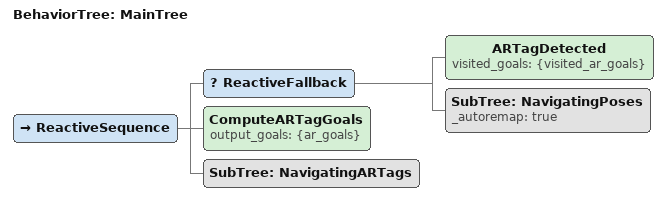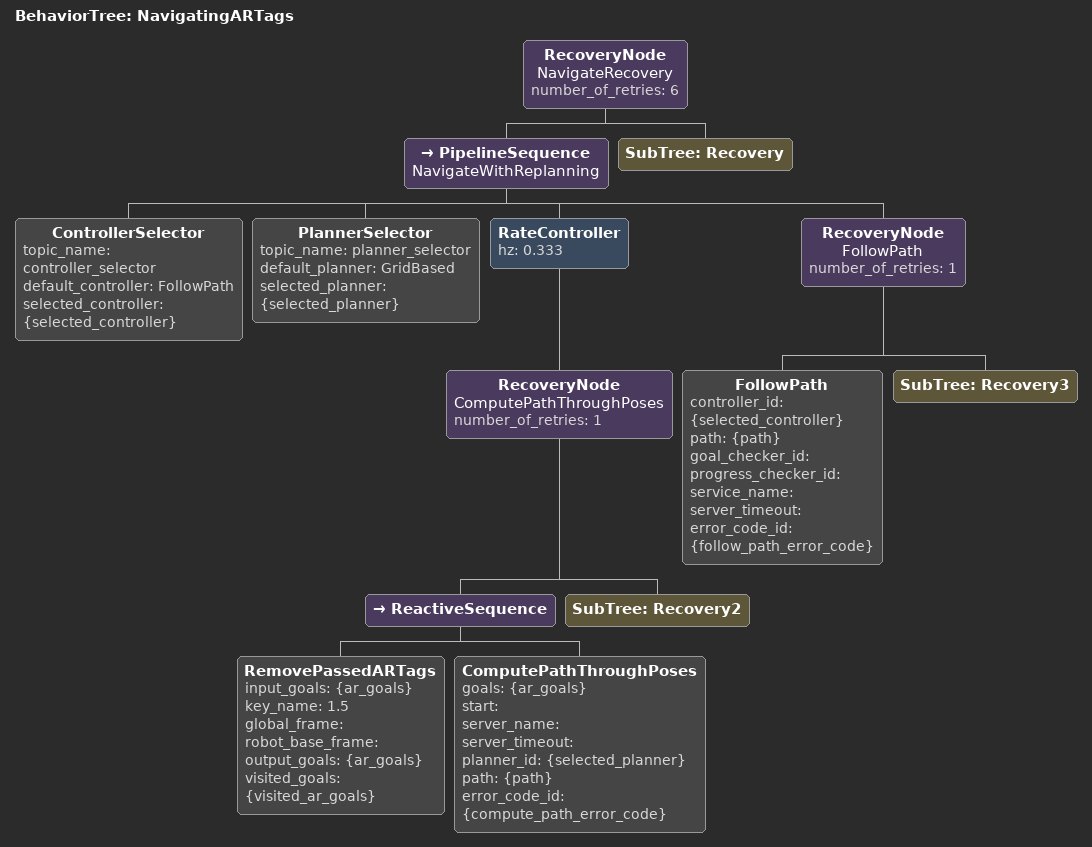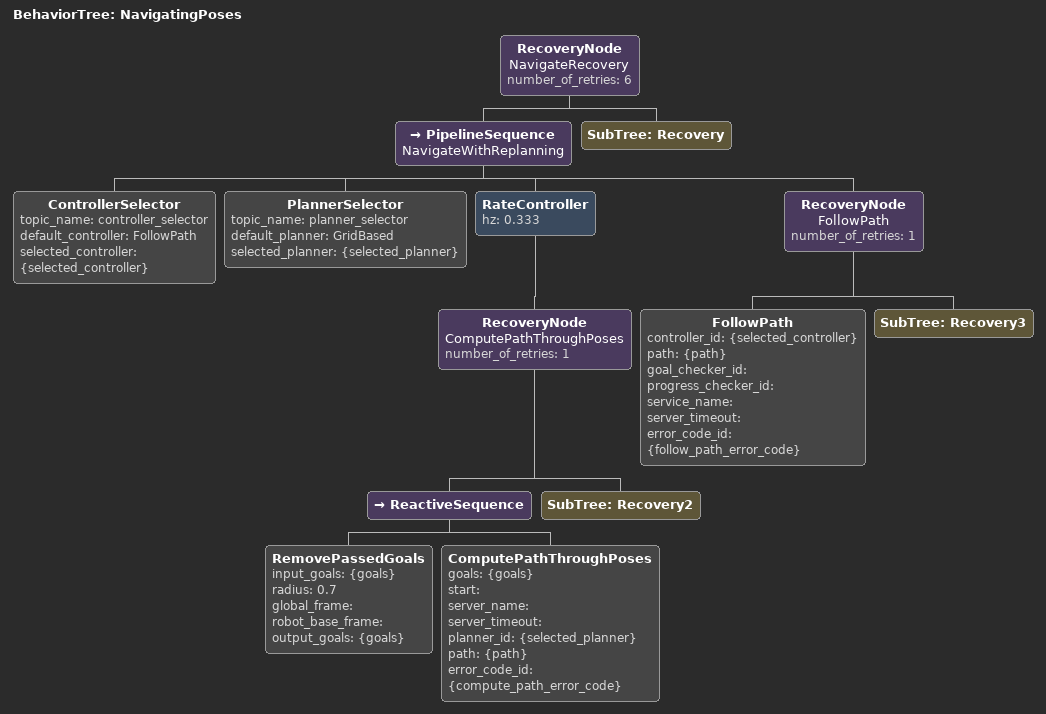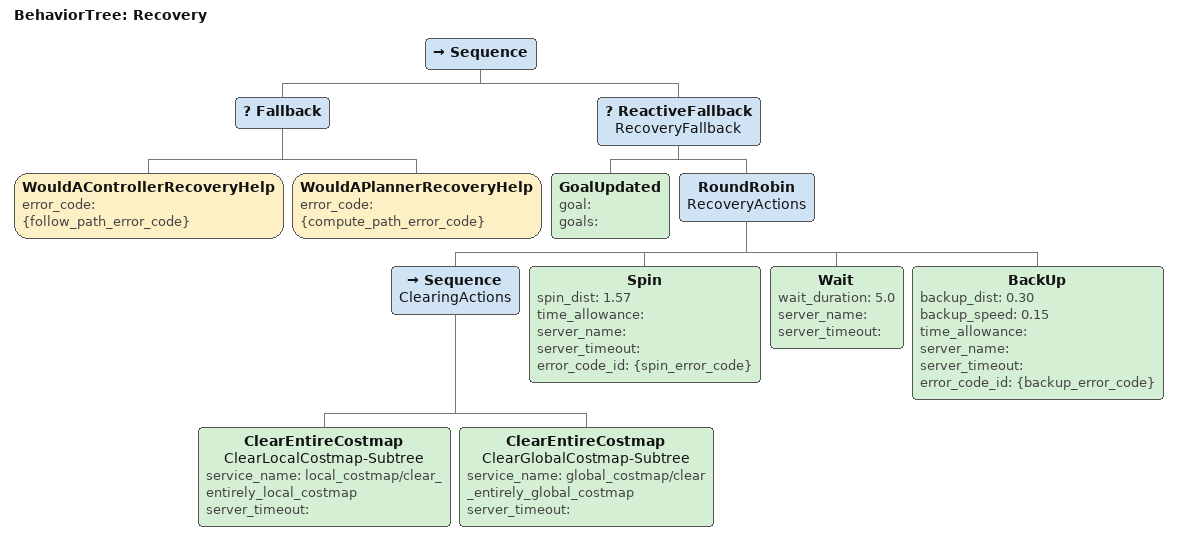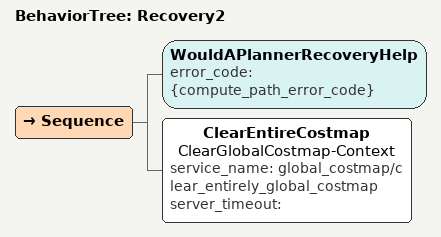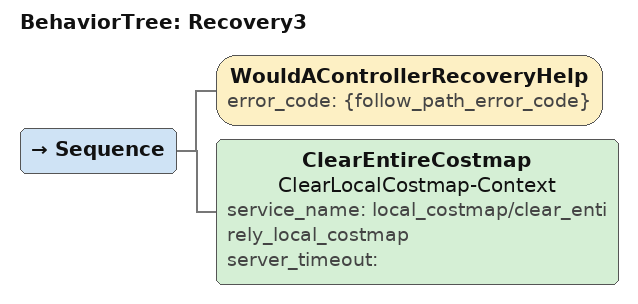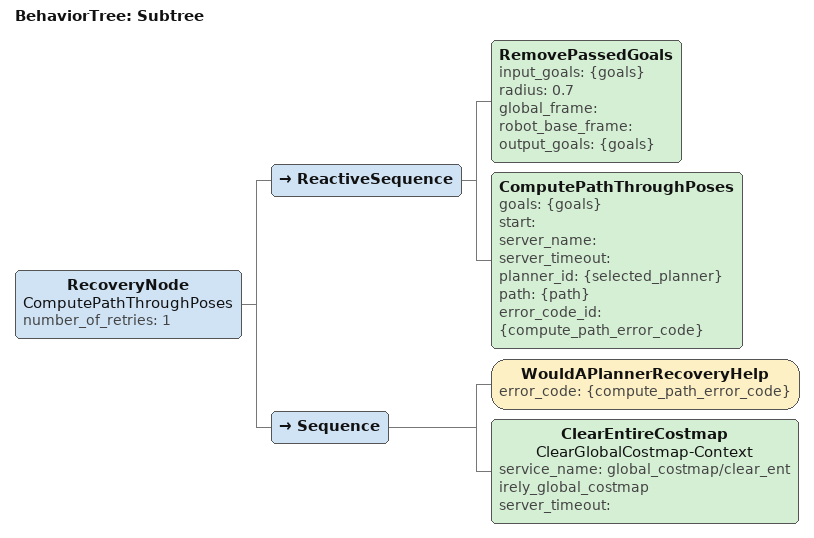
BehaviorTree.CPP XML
<?xml version="1.0" encoding="UTF-8"?>
<root BTCPP_format="4"
      main_tree_to_execute="MainTree">
  <BehaviorTree ID="MainTree">
    <ReactiveSequence>
      <ReactiveFallback>
        <ARTagDetected visited_goals="{visited_ar_goals}"/>
        <SubTree ID="NavigatingPoses"
                 _autoremap="true"/>
      </ReactiveFallback>
      <ComputeARTagGoals output_goals="{ar_goals}"/>
      <SubTree ID="NavigatingARTags"/>
    </ReactiveSequence>
  </BehaviorTree>

  <BehaviorTree ID="NavigatingARTags">
    <RecoveryNode name="NavigateRecovery"
                  number_of_retries="6">
      <PipelineSequence name="NavigateWithReplanning">
        <ControllerSelector topic_name="controller_selector"
                            default_controller="FollowPath"
                            selected_controller="{selected_controller}"/>
        <PlannerSelector topic_name="planner_selector"
                         default_planner="GridBased"
                         selected_planner="{selected_planner}"/>
        <RateController hz="0.333">
          <RecoveryNode name="ComputePathThroughPoses"
                        number_of_retries="1">
            <ReactiveSequence>
              <RemovePassedARTags input_goals="{ar_goals}"
                                  key_name="1.5"
                                  global_frame=""
                                  robot_base_frame=""
                                  output_goals="{ar_goals}"
                                  visited_goals="{visited_ar_goals}"/>
              <ComputePathThroughPoses goals="{ar_goals}"
                                       start=""
                                       server_name=""
                                       server_timeout=""
                                       planner_id="{selected_planner}"
                                       path="{path}"
                                       error_code_id="{compute_path_error_code}"/>
            </ReactiveSequence>
            <SubTree ID="Recovery2"/>
          </RecoveryNode>
        </RateController>
        <RecoveryNode name="FollowPath"
                      number_of_retries="1">
          <FollowPath controller_id="{selected_controller}"
                      path="{path}"
                      goal_checker_id=""
                      progress_checker_id=""
                      service_name=""
                      server_timeout=""
                      error_code_id="{follow_path_error_code}"/>
          <SubTree ID="Recovery3"/>
        </RecoveryNode>
      </PipelineSequence>
      <SubTree ID="Recovery"/>
    </RecoveryNode>
  </BehaviorTree>

  <BehaviorTree ID="NavigatingPoses">
    <RecoveryNode name="NavigateRecovery"
                  number_of_retries="6">
      <PipelineSequence name="NavigateWithReplanning">
        <ControllerSelector topic_name="controller_selector"
                            default_controller="FollowPath"
                            selected_controller="{selected_controller}"/>
        <PlannerSelector topic_name="planner_selector"
                         default_planner="GridBased"
                         selected_planner="{selected_planner}"/>
        <RateController hz="0.333">
          <RecoveryNode name="ComputePathThroughPoses"
                        number_of_retries="1">
            <ReactiveSequence>
              <RemovePassedGoals input_goals="{goals}"
                                 radius="0.7"
                                 global_frame=""
                                 robot_base_frame=""
                                 output_goals="{goals}"/>
              <ComputePathThroughPoses goals="{goals}"
                                       start=""
                                       server_name=""
                                       server_timeout=""
                                       planner_id="{selected_planner}"
                                       path="{path}"
                                       error_code_id="{compute_path_error_code}"/>
            </ReactiveSequence>
            <SubTree ID="Recovery2"/>
          </RecoveryNode>
        </RateController>
        <RecoveryNode name="FollowPath"
                      number_of_retries="1">
          <FollowPath controller_id="{selected_controller}"
                      path="{path}"
                      goal_checker_id=""
                      progress_checker_id=""
                      service_name=""
                      server_timeout=""
                      error_code_id="{follow_path_error_code}"/>
          <SubTree ID="Recovery3"/>
        </RecoveryNode>
      </PipelineSequence>
      <SubTree ID="Recovery"/>
    </RecoveryNode>
  </BehaviorTree>

  <BehaviorTree ID="Recovery">
    <Sequence>
      <Fallback>
        <WouldAControllerRecoveryHelp error_code="{follow_path_error_code}"/>
        <WouldAPlannerRecoveryHelp error_code="{compute_path_error_code}"/>
      </Fallback>
      <ReactiveFallback name="RecoveryFallback">
        <GoalUpdated goal=""
                     goals=""/>
        <RoundRobin name="RecoveryActions">
          <Sequence name="ClearingActions">
            <ClearEntireCostmap name="ClearLocalCostmap-Subtree"
                                service_name="local_costmap/clear_entirely_local_costmap"
                                server_timeout=""/>
            <ClearEntireCostmap name="ClearGlobalCostmap-Subtree"
                                service_name="global_costmap/clear_entirely_global_costmap"
                                server_timeout=""/>
          </Sequence>
          <Spin spin_dist="1.57"
                time_allowance=""
                server_name=""
                server_timeout=""
                error_code_id="{spin_error_code}"/>
          <Wait wait_duration="5.0"
                server_name=""
                server_timeout=""/>
          <BackUp backup_dist="0.30"
                  backup_speed="0.15"
                  time_allowance=""
                  server_name=""
                  server_timeout=""
                  error_code_id="{backup_error_code}"/>
        </RoundRobin>
      </ReactiveFallback>
    </Sequence>
  </BehaviorTree>

  <BehaviorTree ID="Recovery2">
    <Sequence>
      <WouldAPlannerRecoveryHelp error_code="{compute_path_error_code}"/>
      <ClearEntireCostmap name="ClearGlobalCostmap-Context"
                          service_name="global_costmap/clear_entirely_global_costmap"
                          server_timeout=""/>
    </Sequence>
  </BehaviorTree>

  <BehaviorTree ID="Recovery3">
    <Sequence>
      <WouldAControllerRecoveryHelp error_code="{follow_path_error_code}"/>
      <ClearEntireCostmap name="ClearLocalCostmap-Context"
                          service_name="local_costmap/clear_entirely_local_costmap"
                          server_timeout=""/>
    </Sequence>
  </BehaviorTree>

  <BehaviorTree ID="Subtree">
    <RecoveryNode name="ComputePathThroughPoses"
                  number_of_retries="1">
      <ReactiveSequence>
        <RemovePassedGoals input_goals="{goals}"
                           radius="0.7"
                           global_frame=""
                           robot_base_frame=""
                           output_goals="{goals}"/>
        <ComputePathThroughPoses goals="{goals}"
                                 start=""
                                 server_name=""
                                 server_timeout=""
                                 planner_id="{selected_planner}"
                                 path="{path}"
                                 error_code_id="{compute_path_error_code}"/>
      </ReactiveSequence>
      <Sequence>
        <WouldAPlannerRecoveryHelp error_code="{compute_path_error_code}"/>
        <ClearEntireCostmap name="ClearGlobalCostmap-Context"
                            service_name="global_costmap/clear_entirely_global_costmap"
                            server_timeout=""/>
      </Sequence>
    </RecoveryNode>
  </BehaviorTree>

</root>
